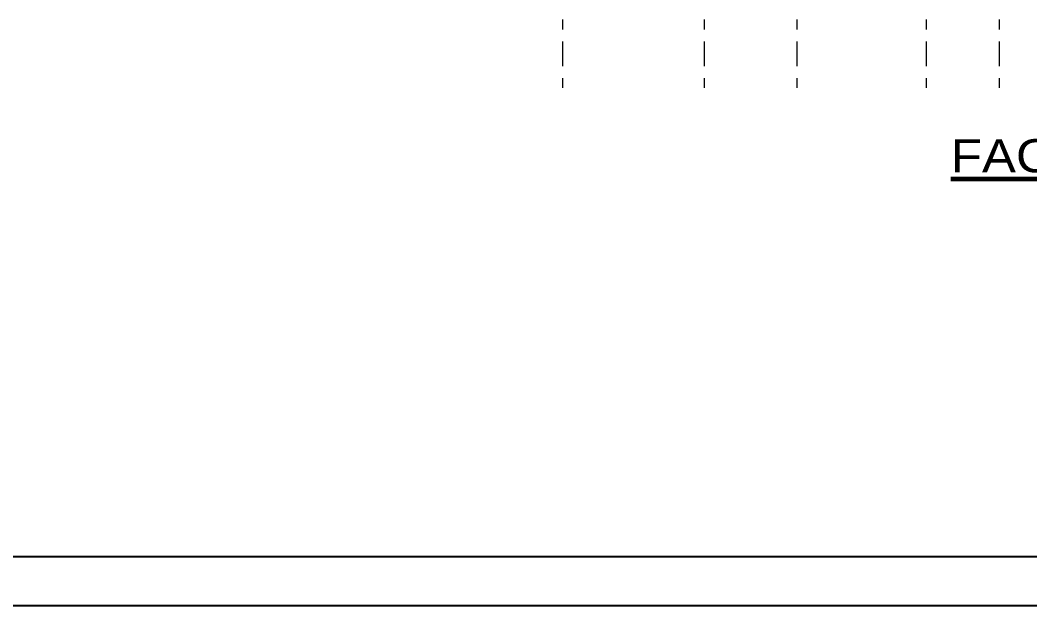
# Model space of a CAD drawing. Header units: metres. Extents: x -50 to 76, y -61 to 14.
# Drawn here: x -23.8 to -13.45, y -60.83 to -54.83 of the extents above; entities that cross this region are included whole.
import ezdxf
from ezdxf.enums import TextEntityAlignment as Align

# ---------------------------------------------------------------- set-up
doc = ezdxf.new("R2010")
doc.units = ezdxf.units.M
doc.header["$MEASUREMENT"] = 0
doc.linetypes.add('CENTERX2', pattern=[4, 2.5, -0.5, 0.5, -0.5])
doc.linetypes.add('DASHDOT2', pattern=[0.5, 0.25, -0.125, 0, -0.125])
doc.layers.add('EJES', color=251, linetype='CENTERX2', lineweight=0)
doc.layers.add('TITULOS', color=9, linetype='Continuous', lineweight=60)
doc.styles.add('DISEÑO', font='arial.ttf', dxfattribs={"width": 1.1})

msp = doc.modelspace()

# ---------------------------------------------------------------- linework, layer by layer
for p, q in [((9.056, -60.33), (-49.944, -60.33)), ((9.556, -60.83), (-50.444, -60.83))]:
    msp.add_line(p, q)
at = {"layer": 'EJES', "linetype": 'DASHDOT2'}
for p, q in [((-18.241, -45.451), (-18.241, -55.6)), ((-16.791, -45.451), (-16.791, -55.6)), ((-15.841, -45.451), (-15.841, -55.6)), ((-14.516, -45.451), (-14.516, -55.6)), ((-13.766, -45.451), (-13.766, -55.6))]:
    msp.add_line(p, q, dxfattribs=at)

# ---------------------------------------------------------------- texts
at = {"layer": 'TITULOS', "style": 'DISEÑO', "width": 1.1}
msp.add_text('%%UFACHADA LATERAL DERECHA', height=0.33936, dxfattribs=at).set_placement((-10.437, -56.492), align=Align.BOTTOM_CENTER)

doc.saveas('drawing.dxf')
